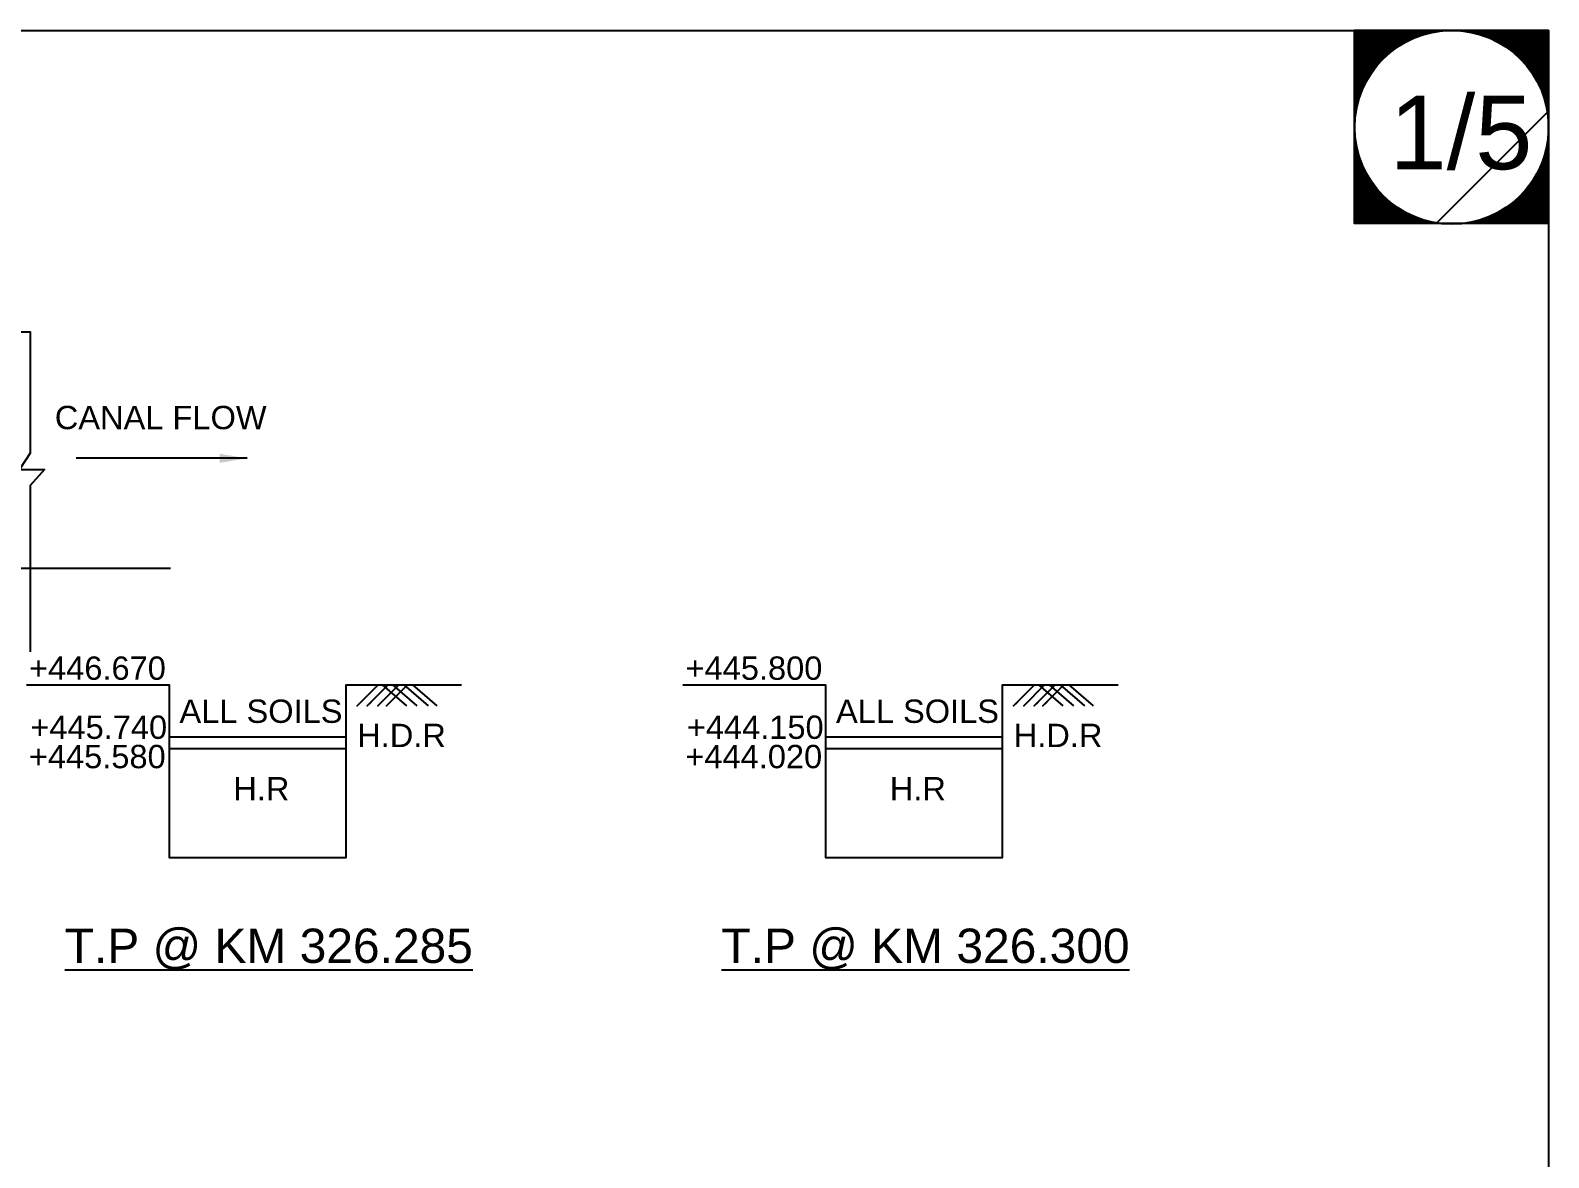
# Model space of a CAD drawing. Header units: millimetres. Extents: x 5124 to 2147772, y 2311 to 45646412.
# Drawn here: x 2136687 to 2147753, y 45638197 to 45646412 of the extents above; entities that cross this region are included whole.
import ezdxf

# ---------------------------------------------------------------- set-up
doc = ezdxf.new("R2010")
doc.units = ezdxf.units.MM
doc.header["$MEASUREMENT"] = 0
for name, color, linetype in [('DIMENSION', 7, 'Continuous'), ('DRAWING', 7, 'Continuous'), ('TEXT', 7, 'Continuous')]:
    doc.layers.add(name, color=color, linetype=linetype)
doc.styles.get("Standard").update_dxf_attribs({"font": 'arial.ttf', "height": 200})
doc.dimstyles.get("Standard").update_dxf_attribs({"dimtxt": 225, "dimasz": 200, "dimexe": 0.18, "dimexo": 0.0625, "dimgap": 0.09, "dimtad": 0, "dimdec": 0, "dimzin": 0, "dimdsep": 46, "dimtxsty": 'Standard', "dimcen": 0.09, "dimse1": 1, "dimse2": 1, "dimadec": 0, "dimazin": 0, "dimtfac": 1, "dimtdec": 0, "dimtofl": 0, "dimtmove": 0, "dimatfit": 3, "dimfxl": 1, "dimtolj": 1, "dimtzin": 0, "dimarcsym": 0})

msp = doc.modelspace()

# ---------------------------------------------------------------- hatches: boundary and pattern name
at = {"layer": 'DIMENSION'}
h = msp.add_hatch(dxfattribs=at)
h.set_pattern_fill('ANSI31', color=256, scale=1.78690555743404, style=0)
h.set_pattern_definition([(44.99999999999999, (-3440136.123055772, -36483759.02368221), (-0.1579416296251922, 0.1579416296251922), [])])
h.paths.add_polyline_path([(2146335.178483247, 45645008.29199318), (2146936.263334286, 45645008.29199318, -0.369024549651293), (2146340.21077638, 45645705.91854218, -0.4142135623765844), (2147046.491994781, 45646412.19976059), (2146335.178483247, 45646412.19976059)])
h.paths.add_polyline_path([(2147752.773213182, 45645705.91854218), (2147752.773213182, 45646412.19976059), (2147046.491994781, 45646412.19976059, -0.4142135623765844)])
h.paths.add_polyline_path([(2147752.773213181, 45645705.91854218, -0.3690245496634099), (2147156.720655249, 45645008.29199317), (2147752.773213182, 45645008.29199317)])

# ---------------------------------------------------------------- linework, layer by layer
for points in [[(2147752.773213182, 45588230.16085154), (2080364.733447478, 45588230.16085154), (2080364.733447478, 45646412.19976059), (2147752.773213182, 45646412.19976059)], [(2147752.773213182, 45646412.19976059), (2146335.178483247, 45646412.19976059), (2146335.178483247, 45645008.29199317), (2147752.773213182, 45645008.29199317)]]:
    msp.add_lwpolyline(points, close=True, dxfattribs=at)
for points in [[(2136658.864563363, 45641642.14664268), (2137698.291340839, 45641642.14664268), (2137698.291340839, 45640384.84614636), (2138987.707345964, 45640384.84614636), (2138987.707345966, 45641642.14664268), (2139829.774821907, 45641642.14664268)], [(2139221.155248699, 45641642.14664268), (2139068.400608639, 45641488.95062094), (2139096.306173034, 45641516.93681794), (2139096.306173034, 45641516.93681794)], [(2139294.778373517, 45641642.14664268), (2139142.023733457, 45641488.95062094), (2139169.929297852, 45641516.93681794), (2139169.929297851, 45641516.93681794)], [(2139371.629476301, 45641642.14664268), (2139218.874836241, 45641488.95062094), (2139246.780400636, 45641516.93681794), (2139246.780400636, 45641516.93681794)], [(2139250.15480885, 45641642.14664268), (2139427.465727636, 45641488.95062094)], [(2139434.919084769, 45641642.14664268), (2139282.164444709, 45641488.95062094), (2139310.070009104, 45641516.93681794), (2139310.070009104, 45641516.93681794)], [(2139327.200786369, 45641642.14664268), (2139504.511705155, 45641488.95062094)], [(2139408.741083937, 45641642.14664268), (2139586.052002722, 45641488.95062094)], [(2139471.793371408, 45641642.14664268), (2139649.104290193, 45641488.95062094)], [(2141443.721874677, 45641642.14664268), (2142483.148652153, 45641642.14664268), (2142483.148652153, 45640384.84614636), (2143772.564657278, 45640384.84614636), (2143772.56465728, 45641642.14664268), (2144614.632133221, 45641642.14664268)], [(2144006.012560013, 45641642.14664268), (2143853.257919953, 45641488.95062094), (2143881.163484348, 45641516.93681794), (2143881.163484348, 45641516.93681794)], [(2144079.635684831, 45641642.14664268), (2143926.881044771, 45641488.95062094), (2143954.786609166, 45641516.93681794), (2143954.786609165, 45641516.93681794)], [(2144156.486787615, 45641642.14664268), (2144003.732147555, 45641488.95062094), (2144031.63771195, 45641516.93681794), (2144031.63771195, 45641516.93681794)], [(2144035.012120164, 45641642.14664268), (2144212.32303895, 45641488.95062094)], [(2144219.776396083, 45641642.14664268), (2144067.021756023, 45641488.95062094), (2144094.927320418, 45641516.93681794), (2144094.927320417, 45641516.93681794)], [(2144112.058097683, 45641642.14664268), (2144289.369016469, 45641488.95062094)], [(2144193.598395251, 45641642.14664268), (2144370.909314036, 45641488.95062094)], [(2144256.650682722, 45641642.14664268), (2144433.961601507, 45641488.95062094)], [(2137698.291340839, 45641263.68556605), (2138987.707345965, 45641263.68556605)], [(2142483.148652153, 45641263.68556605), (2143772.564657279, 45641263.68556605)], [(2137698.291340839, 45641178.42634632), (2138987.707345965, 45641178.42634632)], [(2142483.148652153, 45641178.42634632), (2143772.564657279, 45641178.42634632)]]:
    msp.add_lwpolyline(points, dxfattribs=at)
msp.add_circle((2147046.491994781, 45645705.91854218), 706.2812184009074, dxfattribs=at)
at = {"layer": 'DRAWING'}
for points in [[(2126142.450959504, 45644215.58776848), (2136684.593335841, 45644215.58776848), (2136684.593335841, 45643330.6536549), (2136606.984081268, 45643210.88840725), (2136791.383027628, 45643210.88840725), (2136686.547622003, 45643096.02160757), (2136686.547622003, 45641883.49325464)], [(2126145.101292793, 45642493.71711019), (2137708.933766238, 45642493.71711019)]]:
    msp.add_lwpolyline(points, dxfattribs=at)

# ---------------------------------------------------------------- texts
at = {"layer": 'TEXT', "attachment_point": 1}
for s, insert, char_height, width in [('1/5', (2146593.395332668, 45645936.22925764), 536.071667230212, 760.793835128493), ('\\pi6.822;CANAL FLOW', (2136858.486024117, 45643675.69657719), 170, 1543.064256480218), ('\\pi0.85; +446.670', (2136610.83666806, 45641849.24941986), 170, 1053.473533424284), ('\\pi0.85; +445.800', (2141395.693979374, 45641849.24941986), 170, 1053.473533424284), ('\\pi94.055;ALL SOILS', (2137679.902964693, 45641535.37017288), 170, 1363.846776937801), ('\\pi94.055;ALL SOILS', (2142464.760276007, 45641535.37017288), 170, 1363.846776937801), ('\\pi0.85; +445.740', (2136620.173126905, 45641418.7723868), 170, 1053.473533424284), ('\\pi369.7;H.D.R', (2138699.636052059, 45641359.09833816), 170, 1363.846776937801), ('\\pi0.85; +444.150', (2141405.030438219, 45641418.7723868), 170, 1053.473533424284), ('\\pi369.7;H.D.R', (2143484.493363373, 45641359.09833816), 170, 1363.846776937801), ('\\pi0.85; +445.580', (2136609.470482751, 45641204.96228618), 170, 1053.473533424284), ('\\pi0.85; +444.020', (2141394.327794065, 45641204.96228618), 170, 1053.473533424284), ('\\pi488.44;H.R', (2137677.849734244, 45640970.4008861), 170, 1363.846776937801), ('\\pi488.44;H.R', (2142462.707045558, 45640970.4008861), 170, 1363.846776937801), ('\\pi366.29;{\\LT.P @ KM 326.285}', (2136571.251663552, 45639865.79129301), 250, 3685.675787566431), ('\\pi367.65;{\\LT.P @ KM 326.300}', (2141356.108974866, 45639865.79129301), 250, 3685.675787566431)]:
    msp.add_mtext(s, dxfattribs=dict(at, insert=insert, char_height=char_height, width=width))

# ---------------------------------------------------------------- leaders
at = {"layer": 'DIMENSION'}
msp.add_leader([(2138267.808583927, 45643293.36907926), (2137021.858411461, 45643293.36907926)], dimstyle='Standard', override={"dimgap": 0.09, "dimtad": 0}, dxfattribs=at)

doc.saveas('drawing.dxf')
